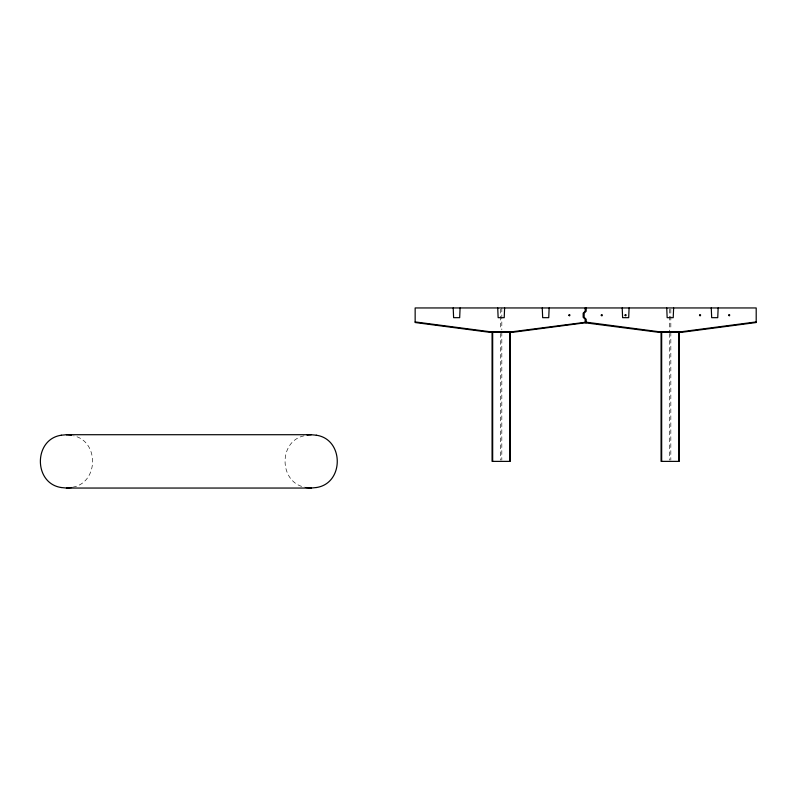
<?xml version="1.0" encoding="UTF-8"?>
<svg xmlns="http://www.w3.org/2000/svg" width="796" height="796" viewBox="0 0 796 796"><rect width="100%" height="100%" fill="white"/><g stroke="black" fill="none" stroke-linecap="round" stroke-linejoin="round"><path stroke-width="0.6" stroke-dasharray="3.98 2.98" d="M72.635 487.232C98.863 482.635 99.182 441.163 73.64 435.83M304.012 435.83C278.182 441.382 278.998 482.625 305.007 487.232M670.829 309.176L670.829 329.813M670.829 332.25L670.829 460.138M669.535 309.176L669.535 332.25M669.535 333.484L669.535 460.138M501.818 307.952L501.818 329.813M501.818 332.25L501.818 460.138M500.525 309.176L500.525 329.813M500.525 333.484L500.525 460.138"/><path stroke-width="1.19" d="M460.088 307.952L459.68 317.674L453.611 317.674L453.203 307.952M504.614 307.952L504.206 317.674L498.137 317.674L497.729 307.952M549.14 307.952L548.742 317.674L542.663 317.674L542.265 307.952M629.089 307.952L628.691 317.674L622.611 317.674L622.213 307.952M673.625 307.952L673.217 317.674L667.148 317.674L666.74 307.952M718.151 307.952L717.743 317.674L711.674 317.674L711.266 307.952M61.332 435.223C33.402 439.193 33.402 483.56 61.332 487.53M316.32 487.53C344.24 483.56 344.24 439.193 316.32 435.223M585.169 322.798L513.112 332.25L489.232 332.25L415.154 322.529L415.154 307.952L756.2 307.952L756.2 322.529L682.122 332.25L658.242 332.25L585.169 322.798L585.169 319.296L583.15 317.266L583.15 313.216L585.169 311.196L585.169 307.952M756.2 321.922L682.082 331.634L658.282 331.634L586.184 322.181L513.072 331.634L489.271 331.634L415.154 321.922M61.242 435.223L66.526 434.715M307.047 435.123L311.206 434.715L66.436 434.715L71.72 435.223M71.72 487.53L66.436 488.048L311.206 488.048L305.933 487.53M311.127 488.048L316.4 487.53M311.127 434.715L316.4 435.223M61.242 487.53L66.526 488.048M679.287 332.25L679.287 461.381L661.068 461.381L661.068 332.25M678.68 332.25L678.68 461.381M661.675 332.25L661.675 461.381M586.184 307.952L586.184 311.196L584.155 313.216L584.155 317.266L586.184 319.296L586.184 322.798M510.286 332.25L510.286 461.381L492.067 461.381L492.067 332.25M509.679 332.25L509.679 461.381M492.674 332.25L492.674 461.381M568.841 315.186C570.026 317.455 570.443 313.176 568.851 315.126M601.219 315.186C602.244 317.475 603.04 313.246 601.229 315.126M625.009 315.186C626.223 317.445 626.661 313.107 625.009 315.126M699.485 315.186C700.56 317.455 701.316 313.186 699.495 315.126M728.638 315.186C729.892 317.445 730.201 313.097 728.648 315.126"/></g></svg>
